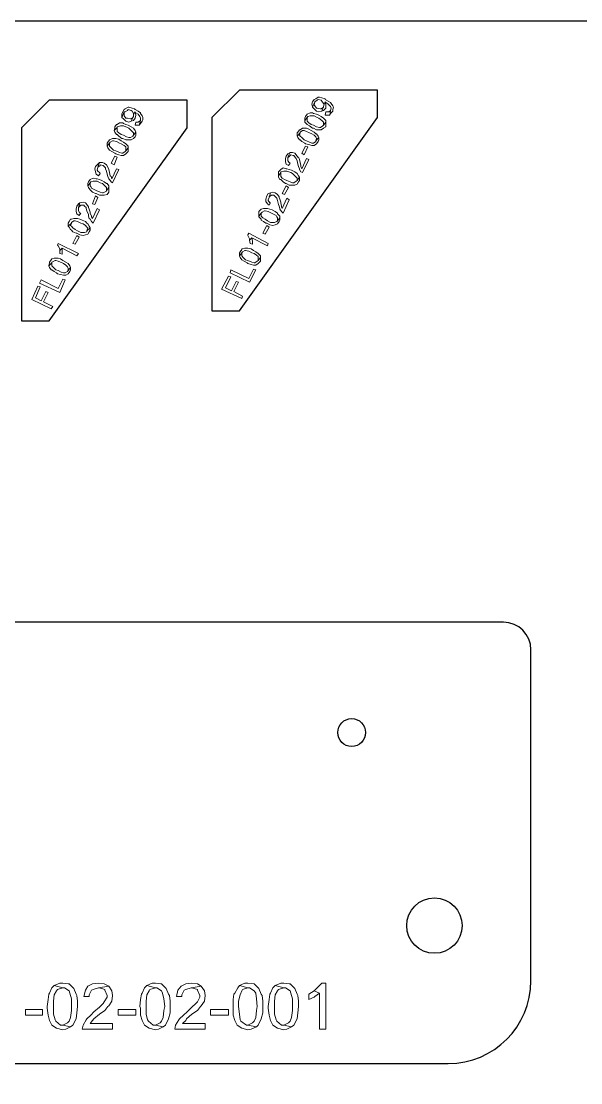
# Model space of a CAD drawing. Header units: millimetres. Extents: x 977 to 12288, y -94 to 5752.
# Drawn here: x 4061.1 to 4264, y 1474.1 to 1859 of the extents above; entities that cross this region are included whole.
import ezdxf

# ---------------------------------------------------------------- set-up
doc = ezdxf.new("R2010")
doc.units = ezdxf.units.MM

msp = doc.modelspace()

# ---------------------------------------------------------------- linework, layer by layer
at = {"color": 7, "linetype": 'Continuous', "lineweight": 25}
for p, q in [((4140.26064999, 1834.09231617), (4130.26064999, 1824.09231617)), ((4190.26064999, 1834.09231617), (4140.26064999, 1834.09231617)), ((4190.26064999, 1824.09231617), (4190.26064999, 1834.09231617)), ((4071.28079899, 1830.42524042), (4061.28079899, 1820.42524042)), ((4121.28079899, 1830.42524042), (4071.28079899, 1830.42524042)), ((4121.28079899, 1820.42524042), (4121.28079899, 1830.42524042)), ((4130.26064999, 1824.09231617), (4130.26064999, 1754.09231617)), ((4140.26064999, 1754.09231617), (4190.26064999, 1824.09231617)), ((4061.28079899, 1820.42524042), (4061.28079899, 1750.42524042)), ((4071.28079899, 1750.42524042), (4121.28079899, 1820.42524042)), ((4130.26064999, 1754.09231617), (4140.26064999, 1754.09231617)), ((4061.28079899, 1750.42524042), (4071.28079899, 1750.42524042)), ((4235.93056249, 1641.13241992), (3705.93056249, 1641.13241992)), ((4245.93056249, 1511.13241992), (4245.93056249, 1631.13241992)), ((3805.93056249, 1481.13241992), (4215.93056249, 1481.13241992))]:
    msp.add_line(p, q, dxfattribs=at)
msp.add_lwpolyline([(4483.71602095, 1859.03641665), (2673.53475737, 1859.03641665), (2673.53475737, 1206.52011083)])
at = {"color": 4, "lineweight": 0}
for points in [[(4166.75471672, 1829.81317324), (4166.47268034, 1828.96706409), (4166.75471672, 1828.12095493), (4166.75471672, 1827.83891855), (4167.60082587, 1829.81317324), (4167.60082587, 1829.81317324), (4168.44693503, 1830.37724601), (4168.72897141, 1830.65928239), (4169.85711695, 1830.37724601), (4170.13915333, 1830.09520962), (4170.7032261, 1829.24910047), (4170.98526248, 1828.96706409), (4171.26729887, 1829.81317324), (4171.54933525, 1829.53113685), (4171.54933525, 1829.53113685), (4172.39544441, 1828.96706409), (4173.24155356, 1828.12095493), (4173.52358994, 1827.55688217), (4173.24155356, 1826.71077301), (4172.95951717, 1825.01855471), (4173.24155356, 1825.58262748), (4174.08766271, 1826.42873663), (4174.08766271, 1826.9928094), (4174.36969909, 1827.83891855), (4174.08766271, 1828.40299132), (4173.52358994, 1829.24910047), (4173.24155356, 1829.53113685), (4172.39544441, 1830.09520962), (4171.26729887, 1830.65928239), (4171.26729887, 1830.94131877), (4170.13915333, 1831.22335516), (4169.29304418, 1831.50539154), (4168.72897141, 1831.50539154), (4167.88286226, 1830.94131877), (4167.31878949, 1830.65928239)], [(4166.75471672, 1827.83891855), (4167.31878949, 1827.27484578), (4168.16489864, 1826.42873663), (4169.0110078, 1826.14670024), (4170.13915333, 1826.42873663), (4170.7032261, 1828.12095493), (4170.7032261, 1827.83891855), (4169.85711695, 1827.27484578), (4169.57508056, 1827.27484578), (4168.44693503, 1827.55688217), (4168.16489864, 1827.55688217), (4167.60082587, 1828.40299132), (4167.31878949, 1828.6850277), (4167.60082587, 1829.81317324)], [(4170.98526248, 1828.96706409), (4170.7032261, 1828.12095493), (4170.13915333, 1826.42873663), (4170.7032261, 1826.71077301), (4171.54933525, 1827.55688217), (4171.54933525, 1827.55688217), (4171.54933525, 1828.6850277), (4171.54933525, 1828.6850277), (4171.26729887, 1829.81317324)], [(4097.93783899, 1826.14670024), (4097.65580261, 1825.30059109), (4097.65580261, 1824.45448194), (4097.65580261, 1824.17244556), (4098.50191176, 1826.14670024), (4098.78394814, 1826.14670024), (4099.6300573, 1826.71077301), (4099.91209368, 1826.9928094), (4101.04023922, 1826.71077301), (4101.3222756, 1826.42873663), (4101.88634837, 1825.58262748), (4101.88634837, 1825.30059109), (4102.45042114, 1826.14670024), (4102.45042114, 1825.86466386), (4102.73245752, 1825.86466386), (4103.57856667, 1825.30059109), (4104.14263944, 1824.45448194), (4104.42467583, 1823.89040917), (4104.42467583, 1823.04430002), (4103.86060306, 1821.35208171), (4104.42467583, 1821.91615448), (4104.9887486, 1822.76226363), (4105.27078498, 1823.3263364), (4105.27078498, 1824.17244556), (4104.9887486, 1824.73651832), (4104.42467583, 1825.58262748), (4104.42467583, 1825.86466386), (4103.57856667, 1826.42873663), (4102.45042114, 1826.9928094), (4102.16838475, 1827.27484578), (4101.3222756, 1827.55688217), (4100.19413007, 1827.83891855), (4099.91209368, 1827.83891855), (4098.78394814, 1827.27484578), (4098.50191176, 1826.9928094)], [(4097.65580261, 1824.17244556), (4098.21987538, 1823.60837279), (4099.06598453, 1822.76226363), (4100.19413007, 1822.48022725), (4101.04023922, 1822.76226363), (4101.88634837, 1824.45448194), (4101.60431199, 1824.17244556), (4101.04023922, 1823.60837279), (4100.75820283, 1823.60837279), (4099.6300573, 1823.89040917), (4099.06598453, 1823.89040917), (4098.50191176, 1824.73651832), (4098.50191176, 1825.01855471), (4098.50191176, 1826.14670024)], [(4101.88634837, 1825.30059109), (4101.88634837, 1824.45448194), (4101.04023922, 1822.76226363), (4101.88634837, 1823.04430002), (4102.45042114, 1823.89040917), (4102.45042114, 1823.89040917), (4102.73245752, 1825.01855471), (4102.73245752, 1825.01855471), (4102.45042114, 1826.14670024)], [(4164.21638927, 1824.45448194), (4163.93435288, 1823.89040917), (4163.93435288, 1823.04430002), (4164.78046203, 1824.17244556), (4165.06249842, 1824.45448194), (4165.90860757, 1824.73651832), (4166.19064395, 1824.73651832), (4167.31878949, 1824.73651832), (4168.44693503, 1824.17244556), (4169.0110078, 1823.89040917), (4170.13915333, 1823.04430002), (4170.7032261, 1822.48022725), (4170.7032261, 1822.19819087), (4170.7032261, 1821.35208171), (4171.54933525, 1822.48022725), (4171.54933525, 1823.04430002), (4170.7032261, 1823.89040917), (4170.7032261, 1823.89040917), (4169.85711695, 1824.45448194), (4169.0110078, 1825.01855471), (4168.16489864, 1825.30059109), (4167.03675311, 1825.58262748), (4166.75471672, 1825.86466386), (4165.90860757, 1825.86466386), (4165.90860757, 1825.86466386), (4164.78046203, 1825.30059109), (4164.78046203, 1825.30059109)], [(4171.54933525, 1826.14670024), (4171.26729887, 1825.01855471), (4171.83137164, 1825.01855471), (4172.95951717, 1825.01855471), (4173.24155356, 1826.71077301), (4172.67748079, 1826.14670024), (4172.67748079, 1826.14670024)], [(4095.11747515, 1820.78800895), (4095.11747515, 1820.22393618), (4094.83543877, 1819.37782702), (4095.9635843, 1820.50597256), (4095.9635843, 1820.78800895), (4097.09172984, 1821.07004533), (4097.37376622, 1821.07004533), (4098.21987538, 1821.07004533), (4099.6300573, 1820.50597256), (4100.19413007, 1820.22393618), (4101.04023922, 1819.37782702), (4101.60431199, 1818.81375426), (4101.88634837, 1818.53171787), (4101.88634837, 1817.68560872), (4102.73245752, 1818.81375426), (4102.45042114, 1819.37782702), (4101.88634837, 1820.22393618), (4101.88634837, 1820.22393618), (4101.04023922, 1820.78800895), (4099.91209368, 1821.35208171), (4099.06598453, 1821.6341181), (4098.21987538, 1821.91615448), (4097.93783899, 1822.19819087), (4096.80969346, 1822.19819087), (4096.80969346, 1822.19819087), (4095.9635843, 1821.6341181), (4095.68154792, 1821.6341181)], [(4102.73245752, 1822.48022725), (4102.45042114, 1821.35208171), (4103.01449391, 1821.35208171), (4103.86060306, 1821.35208171), (4104.42467583, 1823.04430002), (4103.57856667, 1822.48022725), (4103.57856667, 1822.48022725)], [(4163.93435288, 1823.04430002), (4163.93435288, 1822.48022725), (4164.78046203, 1821.6341181), (4164.78046203, 1821.6341181), (4165.62657119, 1821.07004533), (4166.75471672, 1820.22393618), (4167.03675311, 1820.22393618), (4168.16489864, 1819.65986341), (4169.0110078, 1819.65986341), (4169.85711695, 1819.65986341), (4170.7032261, 1820.22393618), (4171.54933525, 1820.78800895), (4171.54933525, 1821.35208171), (4171.54933525, 1822.48022725), (4170.7032261, 1821.35208171), (4170.42118972, 1821.07004533), (4169.57508056, 1820.50597256), (4169.29304418, 1820.50597256), (4168.16489864, 1820.78800895), (4167.03675311, 1821.35208171), (4166.19064395, 1821.6341181), (4165.3445348, 1822.19819087), (4164.78046203, 1822.76226363), (4164.78046203, 1823.04430002), (4164.78046203, 1824.17244556)], [(4094.83543877, 1819.37782702), (4095.11747515, 1818.81375426), (4095.68154792, 1817.9676451), (4095.9635843, 1817.9676451), (4096.52765707, 1817.40357234), (4097.65580261, 1816.55746318), (4097.93783899, 1816.55746318), (4099.06598453, 1815.99339042), (4100.19413007, 1815.99339042), (4101.04023922, 1815.99339042), (4101.88634837, 1816.55746318), (4102.45042114, 1817.12153595), (4102.73245752, 1817.68560872), (4102.73245752, 1818.81375426), (4101.88634837, 1817.68560872), (4101.60431199, 1817.40357234), (4100.75820283, 1816.83949957), (4100.19413007, 1816.83949957), (4099.34802091, 1817.12153595), (4098.21987538, 1817.68560872), (4097.37376622, 1817.9676451), (4096.52765707, 1818.53171787), (4095.9635843, 1819.09579064), (4095.9635843, 1819.37782702), (4095.9635843, 1820.50597256)], [(4161.39602542, 1818.81375426), (4161.11398904, 1818.53171787), (4161.11398904, 1817.40357234), (4162.24213458, 1818.53171787), (4162.24213458, 1818.81375426), (4163.08824373, 1819.37782702), (4163.6523165, 1819.37782702), (4164.49842565, 1819.09579064), (4165.62657119, 1818.53171787), (4166.47268034, 1818.24968149), (4167.31878949, 1817.68560872), (4167.88286226, 1817.12153595), (4168.16489864, 1816.55746318), (4167.88286226, 1815.71135403), (4169.0110078, 1816.83949957), (4168.72897141, 1817.40357234), (4168.16489864, 1818.24968149), (4167.88286226, 1818.24968149), (4167.31878949, 1818.81375426), (4166.19064395, 1819.37782702), (4165.3445348, 1819.94189979), (4164.49842565, 1820.22393618), (4164.21638927, 1820.22393618), (4163.08824373, 1820.22393618), (4163.08824373, 1820.22393618), (4162.24213458, 1819.65986341), (4161.96009819, 1819.65986341)], [(4161.11398904, 1817.40357234), (4161.39602542, 1816.83949957), (4161.96009819, 1815.99339042), (4162.24213458, 1815.99339042), (4162.80620734, 1815.42931765), (4163.93435288, 1814.86524488), (4164.21638927, 1814.58320849), (4165.3445348, 1814.30117211), (4166.47268034, 1814.01913573), (4167.31878949, 1814.01913573), (4168.16489864, 1814.58320849), (4168.72897141, 1815.42931765), (4169.0110078, 1815.99339042), (4169.0110078, 1816.83949957), (4167.88286226, 1815.71135403), (4167.88286226, 1815.42931765), (4167.03675311, 1814.86524488), (4166.47268034, 1814.86524488), (4165.62657119, 1815.14728126), (4164.49842565, 1815.71135403), (4163.6523165, 1815.99339042), (4162.80620734, 1816.83949957), (4162.24213458, 1817.40357234), (4161.96009819, 1817.68560872), (4162.24213458, 1818.53171787)], [(4092.57914769, 1815.14728126), (4092.29711131, 1814.86524488), (4092.29711131, 1813.73709934), (4093.14322046, 1814.86524488), (4093.42525685, 1815.14728126), (4094.271366, 1815.71135403), (4094.55340238, 1815.71135403), (4095.68154792, 1815.42931765), (4096.80969346, 1814.86524488), (4097.37376622, 1814.58320849), (4098.50191176, 1814.01913573), (4099.06598453, 1813.45506296), (4099.06598453, 1812.89099019), (4099.06598453, 1812.04488104), (4099.91209368, 1813.17302657), (4099.91209368, 1813.73709934), (4099.06598453, 1814.58320849), (4099.06598453, 1814.58320849), (4098.21987538, 1815.14728126), (4097.37376622, 1815.71135403), (4096.52765707, 1816.2754268), (4095.39951153, 1816.55746318), (4095.11747515, 1816.55746318), (4094.271366, 1816.55746318), (4094.271366, 1816.55746318), (4093.14322046, 1815.99339042), (4093.14322046, 1815.99339042)], [(4092.29711131, 1813.73709934), (4092.57914769, 1813.17302657), (4093.14322046, 1812.32691742), (4093.14322046, 1812.32691742), (4093.98932961, 1811.76284465), (4095.11747515, 1811.19877188), (4095.39951153, 1810.9167355), (4096.52765707, 1810.63469912), (4097.37376622, 1810.35266273), (4098.21987538, 1810.35266273), (4099.06598453, 1810.9167355), (4099.91209368, 1811.76284465), (4099.91209368, 1812.32691742), (4099.91209368, 1813.17302657), (4099.06598453, 1812.04488104), (4098.78394814, 1811.76284465), (4097.93783899, 1811.19877188), (4097.65580261, 1811.19877188), (4096.80969346, 1811.48080827), (4095.39951153, 1812.04488104), (4094.55340238, 1812.32691742), (4093.70729323, 1813.17302657), (4093.14322046, 1813.73709934), (4093.14322046, 1814.01913573), (4093.14322046, 1814.86524488)], [(4163.6523165, 1810.63469912), (4162.80620734, 1811.19877188), (4164.21638927, 1813.73709934), (4165.06249842, 1813.45506296), (4163.6523165, 1810.63469912)], [(4094.83543877, 1806.96822612), (4093.70729323, 1807.53229889), (4095.11747515, 1810.07062635), (4095.9635843, 1809.78858996), (4094.83543877, 1806.96822612)], [(4157.16547966, 1810.07062635), (4156.88344328, 1809.2245172), (4156.88344328, 1808.09637166), (4157.16547966, 1807.25026251), (4158.01158881, 1806.68618974), (4158.57566158, 1807.53229889), (4158.2936252, 1807.81433528), (4157.72955243, 1808.37840804), (4157.72955243, 1808.66044443), (4157.72955243, 1809.78858996), (4158.57566158, 1811.48080827), (4157.72955243, 1810.9167355)], [(4158.57566158, 1811.48080827), (4157.72955243, 1809.78858996), (4158.01158881, 1809.78858996), (4158.57566158, 1810.35266273), (4158.85769797, 1810.63469912), (4159.70380712, 1810.35266273), (4159.9858435, 1810.35266273), (4160.54991627, 1809.50655358), (4160.83195266, 1809.2245172), (4161.11398904, 1808.37840804), (4161.39602542, 1807.25026251), (4161.67806181, 1806.40415335), (4161.96009819, 1805.5580442), (4161.96009819, 1805.27600782), (4162.52417096, 1804.42989867), (4163.08824373, 1804.14786228), (4165.3445348, 1808.94248081), (4164.49842565, 1809.2245172), (4162.80620734, 1805.5580442), (4162.52417096, 1806.40415335), (4162.52417096, 1806.68618974), (4162.24213458, 1807.81433528), (4162.24213458, 1807.81433528), (4161.96009819, 1808.94248081), (4161.67806181, 1809.78858996), (4161.39602542, 1809.78858996), (4160.83195266, 1810.63469912), (4160.26787989, 1811.19877188), (4159.42177073, 1811.48080827)], [(4088.06656555, 1806.40415335), (4087.78452916, 1805.5580442), (4088.06656555, 1804.42989867), (4088.34860193, 1803.58378951), (4089.19471108, 1803.01971674), (4089.75878385, 1803.8658259), (4089.47674747, 1804.14786228), (4088.9126747, 1804.71193505), (4088.63063832, 1804.99397143), (4088.9126747, 1806.12211697), (4089.47674747, 1807.81433528), (4088.9126747, 1807.25026251)], [(4089.47674747, 1807.81433528), (4088.9126747, 1806.12211697), (4088.9126747, 1806.12211697), (4089.75878385, 1806.68618974), (4089.75878385, 1806.96822612), (4090.88692939, 1806.68618974), (4090.88692939, 1806.68618974), (4091.73303854, 1805.84008059), (4091.73303854, 1805.5580442), (4092.01507493, 1804.71193505), (4092.29711131, 1803.58378951), (4092.57914769, 1802.73768036), (4092.86118408, 1801.89157121), (4093.14322046, 1801.60953482), (4093.70729323, 1800.76342567), (4094.271366, 1800.48138929), (4096.52765707, 1805.27600782), (4095.68154792, 1805.5580442), (4093.98932961, 1801.89157121), (4093.70729323, 1802.73768036), (4093.42525685, 1803.01971674), (4093.14322046, 1804.14786228), (4093.14322046, 1804.14786228), (4092.86118408, 1805.27600782), (4092.57914769, 1806.12211697), (4092.57914769, 1806.12211697), (4092.01507493, 1806.96822612), (4091.16896577, 1807.53229889), (4090.604893, 1807.81433528)], [(4154.34511582, 1804.42989867), (4154.34511582, 1803.8658259), (4154.34511582, 1803.01971674), (4155.19122497, 1804.14786228), (4155.19122497, 1804.42989867), (4156.31937051, 1804.71193505), (4156.60140689, 1804.71193505), (4157.44751605, 1804.71193505), (4158.85769797, 1804.14786228), (4159.42177073, 1803.8658259), (4160.26787989, 1803.01971674), (4160.83195266, 1802.45564398), (4161.11398904, 1802.17360759), (4161.11398904, 1801.32749844), (4161.96009819, 1802.45564398), (4161.67806181, 1803.01971674), (4161.11398904, 1803.8658259), (4161.11398904, 1803.8658259), (4160.26787989, 1804.42989867), (4159.13973435, 1804.99397143), (4158.2936252, 1805.27600782), (4157.44751605, 1805.5580442), (4157.16547966, 1805.5580442), (4156.03733413, 1805.84008059), (4156.03733413, 1805.84008059), (4155.19122497, 1805.27600782), (4155.19122497, 1805.27600782)], [(4085.52823809, 1800.76342567), (4085.24620171, 1800.1993529), (4085.24620171, 1799.35324375), (4086.09231086, 1800.48138929), (4086.37434724, 1800.76342567), (4087.22045639, 1801.04546206), (4087.78452916, 1801.04546206), (4088.63063832, 1801.04546206), (4089.75878385, 1800.48138929), (4090.604893, 1800.1993529), (4091.45100216, 1799.35324375), (4092.01507493, 1798.78917098), (4092.01507493, 1798.5071346), (4092.01507493, 1797.66102545), (4092.86118408, 1798.78917098), (4092.86118408, 1799.35324375), (4092.29711131, 1800.1993529), (4092.01507493, 1800.1993529), (4091.16896577, 1800.76342567), (4090.32285662, 1801.32749844), (4089.47674747, 1801.60953482), (4088.63063832, 1801.89157121), (4088.34860193, 1801.89157121), (4087.22045639, 1802.17360759), (4087.22045639, 1802.17360759), (4086.09231086, 1801.60953482), (4086.09231086, 1801.60953482)], [(4154.34511582, 1803.01971674), (4154.34511582, 1802.45564398), (4154.90918859, 1801.60953482), (4155.19122497, 1801.60953482), (4156.03733413, 1800.76342567), (4156.88344328, 1800.1993529), (4157.16547966, 1800.1993529), (4158.2936252, 1799.63528014), (4159.42177073, 1799.63528014), (4160.26787989, 1799.63528014), (4161.11398904, 1799.91731652), (4161.67806181, 1800.76342567), (4161.96009819, 1801.32749844), (4161.96009819, 1802.45564398), (4161.11398904, 1801.32749844), (4160.83195266, 1801.04546206), (4159.9858435, 1800.48138929), (4159.42177073, 1800.48138929), (4158.57566158, 1800.76342567), (4157.44751605, 1801.32749844), (4156.60140689, 1801.60953482), (4155.75529774, 1802.17360759), (4155.19122497, 1802.73768036), (4155.19122497, 1803.01971674), (4155.19122497, 1804.14786228)], [(4085.24620171, 1799.35324375), (4085.52823809, 1798.78917098), (4086.09231086, 1797.94306183), (4086.09231086, 1797.94306183), (4086.93842001, 1797.09695268), (4088.06656555, 1796.53287991), (4088.34860193, 1796.53287991), (4089.47674747, 1795.96880714), (4090.32285662, 1795.96880714), (4091.16896577, 1795.96880714), (4092.29711131, 1796.25084353), (4092.86118408, 1797.09695268), (4092.86118408, 1797.66102545), (4092.86118408, 1798.78917098), (4092.01507493, 1797.66102545), (4092.01507493, 1797.37898906), (4090.88692939, 1796.81491629), (4090.604893, 1796.81491629), (4089.75878385, 1797.09695268), (4088.34860193, 1797.66102545), (4087.78452916, 1797.94306183), (4086.65638363, 1798.5071346), (4086.37434724, 1799.07120737), (4086.09231086, 1799.35324375), (4086.09231086, 1800.48138929)], [(4156.60140689, 1796.25084353), (4155.75529774, 1796.53287991), (4157.16547966, 1799.35324375), (4158.01158881, 1798.78917098), (4156.60140689, 1796.25084353)], [(4087.78452916, 1792.58437053), (4086.93842001, 1792.86640692), (4088.06656555, 1795.68677076), (4088.9126747, 1795.12269799), (4087.78452916, 1792.58437053)], [(4150.11457006, 1795.68677076), (4149.83253367, 1794.55862522), (4149.83253367, 1793.71251607), (4150.39660644, 1792.86640692), (4150.96067921, 1792.30233415), (4151.52475198, 1793.1484433), (4151.24271559, 1793.1484433), (4150.67864283, 1793.99455245), (4150.67864283, 1794.27658884), (4150.96067921, 1795.12269799), (4151.52475198, 1796.81491629), (4150.67864283, 1796.53287991)], [(4151.52475198, 1796.81491629), (4150.96067921, 1795.12269799), (4150.96067921, 1795.40473437), (4151.80678836, 1795.96880714), (4151.80678836, 1795.96880714), (4152.65289752, 1795.96880714), (4152.9349339, 1795.68677076), (4153.49900667, 1795.12269799), (4153.78104305, 1794.8406616), (4154.06307944, 1793.99455245), (4154.34511582, 1792.58437053), (4154.6271522, 1792.02029776), (4154.90918859, 1791.17418861), (4154.90918859, 1790.89215223), (4155.47326136, 1790.04604307), (4156.03733413, 1789.48197031), (4158.2936252, 1794.27658884), (4157.44751605, 1794.8406616), (4155.75529774, 1791.17418861), (4155.47326136, 1791.73826138), (4155.47326136, 1792.02029776), (4155.19122497, 1793.1484433), (4155.19122497, 1793.43047968), (4154.90918859, 1794.55862522), (4154.6271522, 1795.12269799), (4154.6271522, 1795.40473437), (4154.06307944, 1796.25084353), (4153.21697028, 1796.81491629), (4152.37086113, 1797.09695268)], [(4081.29769233, 1792.02029776), (4081.01565594, 1790.89215223), (4081.01565594, 1790.04604307), (4081.29769233, 1789.19993392), (4082.14380148, 1788.63586115), (4082.70787425, 1789.48197031), (4082.42583786, 1789.48197031), (4081.8617651, 1790.32807946), (4081.8617651, 1790.61011584), (4081.8617651, 1791.456225), (4082.42583786, 1793.1484433), (4081.8617651, 1792.86640692)], [(4082.42583786, 1793.1484433), (4081.8617651, 1791.456225), (4082.14380148, 1791.73826138), (4082.70787425, 1792.30233415), (4082.70787425, 1792.30233415), (4083.83601979, 1792.30233415), (4084.11805617, 1792.02029776), (4084.68212894, 1791.456225), (4084.68212894, 1791.17418861), (4084.96416532, 1790.32807946), (4085.52823809, 1788.91789754), (4085.52823809, 1788.35382477), (4085.81027447, 1787.50771562), (4086.09231086, 1787.22567923), (4086.65638363, 1786.37957008), (4087.22045639, 1785.81549731), (4089.47674747, 1790.61011584), (4088.63063832, 1791.17418861), (4086.93842001, 1787.50771562), (4086.65638363, 1788.07178839), (4086.65638363, 1788.35382477), (4086.09231086, 1789.48197031), (4086.09231086, 1789.76400669), (4085.81027447, 1790.89215223), (4085.52823809, 1791.456225), (4085.52823809, 1791.73826138), (4084.96416532, 1792.58437053), (4084.40009255, 1793.1484433), (4083.5539834, 1793.43047968)], [(4147.29420622, 1790.04604307), (4147.29420622, 1789.48197031), (4147.29420622, 1788.35382477), (4148.14031537, 1789.48197031), (4148.42235175, 1789.76400669), (4149.26846091, 1790.32807946), (4149.55049729, 1790.32807946), (4150.67864283, 1790.04604307), (4151.80678836, 1789.48197031), (4152.37086113, 1789.19993392), (4153.49900667, 1788.63586115), (4153.78104305, 1788.07178839), (4154.06307944, 1787.789752), (4154.06307944, 1786.66160646), (4154.90918859, 1787.789752), (4154.90918859, 1788.35382477), (4154.06307944, 1789.19993392), (4154.06307944, 1789.48197031), (4153.21697028, 1790.04604307), (4152.08882475, 1790.61011584), (4151.24271559, 1790.89215223), (4150.39660644, 1791.17418861), (4150.11457006, 1791.17418861), (4149.26846091, 1791.17418861), (4148.98642452, 1791.17418861), (4148.14031537, 1790.89215223), (4148.14031537, 1790.89215223)], [(4078.47732849, 1786.37957008), (4078.1952921, 1785.81549731), (4078.1952921, 1784.68735178), (4079.32343764, 1785.81549731), (4079.32343764, 1786.0975337), (4080.16954679, 1786.66160646), (4080.73361956, 1786.66160646), (4081.57972871, 1786.37957008), (4082.70787425, 1785.81549731), (4083.5539834, 1785.53346093), (4084.40009255, 1784.96938816), (4084.96416532, 1784.40531539), (4085.24620171, 1784.12327901), (4084.96416532, 1782.99513347), (4086.09231086, 1784.12327901), (4085.81027447, 1784.68735178), (4085.24620171, 1785.53346093), (4084.96416532, 1785.81549731), (4084.40009255, 1786.37957008), (4083.27194702, 1786.94364285), (4082.42583786, 1787.22567923), (4081.57972871, 1787.50771562), (4081.29769233, 1787.50771562), (4080.16954679, 1787.50771562), (4080.16954679, 1787.50771562), (4079.32343764, 1787.22567923), (4079.04140125, 1787.22567923)], [(4147.29420622, 1788.35382477), (4147.29420622, 1788.07178839), (4148.14031537, 1787.22567923), (4148.14031537, 1786.94364285), (4148.98642452, 1786.37957008), (4149.83253367, 1785.81549731), (4150.11457006, 1785.81549731), (4151.24271559, 1785.25142454), (4152.37086113, 1784.96938816), (4153.21697028, 1785.25142454), (4154.06307944, 1785.53346093), (4154.6271522, 1786.37957008), (4154.90918859, 1786.94364285), (4154.90918859, 1787.789752), (4154.06307944, 1786.66160646), (4153.78104305, 1786.37957008), (4152.9349339, 1786.0975337), (4152.65289752, 1786.0975337), (4151.52475198, 1786.0975337), (4150.39660644, 1786.66160646), (4149.55049729, 1787.22567923), (4148.70438814, 1787.789752), (4148.14031537, 1788.35382477), (4148.14031537, 1788.63586115), (4148.14031537, 1789.48197031)], [(4078.1952921, 1784.68735178), (4078.47732849, 1784.40531539), (4079.04140125, 1783.55920624), (4079.32343764, 1783.27716985), (4079.88751041, 1782.71309709), (4081.01565594, 1782.14902432), (4081.29769233, 1782.14902432), (4082.42583786, 1781.58495155), (4083.5539834, 1781.30291517), (4084.40009255, 1781.58495155), (4085.24620171, 1781.86698793), (4085.81027447, 1782.71309709), (4086.09231086, 1783.27716985), (4086.09231086, 1784.12327901), (4084.96416532, 1782.99513347), (4084.96416532, 1782.71309709), (4084.11805617, 1782.4310607), (4083.5539834, 1782.4310607), (4082.70787425, 1782.4310607), (4081.57972871, 1782.99513347), (4080.73361956, 1783.55920624), (4079.88751041, 1784.12327901), (4079.32343764, 1784.68735178), (4079.04140125, 1784.96938816), (4079.32343764, 1785.81549731)], [(4143.62773322, 1782.14902432), (4143.34569684, 1781.58495155), (4143.34569684, 1781.30291517), (4143.90976961, 1780.17476963), (4143.90976961, 1779.61069686), (4144.75587876, 1780.45680601), (4150.39660644, 1777.63644217), (4150.67864283, 1778.48255132)], [(4149.55049729, 1781.86698793), (4148.70438814, 1782.14902432), (4150.11457006, 1784.96938816), (4150.96067921, 1784.40531539), (4149.55049729, 1781.86698793)], [(4074.52881911, 1778.48255132), (4074.24678272, 1777.91847856), (4074.52881911, 1777.63644217), (4075.09289188, 1776.50829664), (4075.09289188, 1775.94422387), (4075.93900103, 1776.79033302), (4081.29769233, 1773.96996918), (4081.8617651, 1774.81607833)], [(4080.73361956, 1778.20051494), (4079.88751041, 1778.48255132), (4081.29769233, 1781.30291517), (4082.14380148, 1780.7388424), (4080.73361956, 1778.20051494)], [(4143.90976961, 1779.61069686), (4144.19180599, 1778.48255132), (4145.03791514, 1778.20051494), (4145.03791514, 1778.20051494), (4145.03791514, 1779.32866048), (4145.03791514, 1779.32866048), (4144.75587876, 1780.45680601)], [(4075.09289188, 1775.94422387), (4075.09289188, 1774.81607833), (4075.93900103, 1774.53404195), (4075.93900103, 1774.53404195), (4075.93900103, 1775.66218748), (4075.93900103, 1775.66218748), (4075.93900103, 1776.79033302)], [(4140.525333, 1775.3801511), (4140.24329661, 1775.09811471), (4140.24329661, 1773.96996918), (4141.08940577, 1775.09811471), (4141.37144215, 1775.3801511), (4142.2175513, 1775.94422387), (4142.49958769, 1775.94422387), (4143.62773322, 1775.66218748), (4144.75587876, 1775.09811471), (4145.60198791, 1774.81607833), (4146.44809706, 1774.25200556), (4147.01216983, 1773.68793279), (4147.01216983, 1773.40589641), (4147.01216983, 1772.27775087), (4147.85827899, 1773.40589641), (4147.85827899, 1773.96996918), (4147.01216983, 1774.81607833), (4147.01216983, 1774.81607833), (4146.16606068, 1775.3801511), (4145.31995153, 1775.94422387), (4144.47384238, 1776.50829664), (4143.34569684, 1776.79033302), (4143.06366045, 1776.79033302), (4142.2175513, 1776.79033302), (4142.2175513, 1776.79033302), (4141.08940577, 1776.50829664), (4141.08940577, 1776.22626025)], [(4140.24329661, 1773.96996918), (4140.525333, 1773.40589641), (4141.08940577, 1772.55978726), (4141.08940577, 1772.55978726), (4141.93551492, 1771.99571449), (4143.06366045, 1771.43164172), (4143.34569684, 1771.14960534), (4144.47384238, 1770.86756895), (4145.31995153, 1770.58553257), (4146.16606068, 1770.58553257), (4147.01216983, 1771.14960534), (4147.85827899, 1771.99571449), (4147.85827899, 1772.55978726), (4147.85827899, 1773.40589641), (4147.01216983, 1772.27775087), (4146.73013345, 1771.99571449), (4145.8840243, 1771.43164172), (4145.60198791, 1771.43164172), (4144.75587876, 1771.71367811), (4143.34569684, 1772.27775087), (4142.49958769, 1772.55978726), (4141.65347853, 1773.40589641), (4141.08940577, 1773.96996918), (4141.08940577, 1774.25200556), (4141.08940577, 1775.09811471)], [(4071.42641888, 1771.71367811), (4071.42641888, 1771.43164172), (4071.1443825, 1770.30349618), (4072.27252804, 1771.43164172), (4072.27252804, 1771.71367811), (4073.40067357, 1772.27775087), (4073.68270996, 1772.27775087), (4074.52881911, 1771.99571449), (4075.93900103, 1771.43164172), (4076.5030738, 1771.14960534), (4077.34918295, 1770.58553257), (4077.91325572, 1770.0214598), (4078.1952921, 1769.45738703), (4078.1952921, 1768.61127788), (4079.04140125, 1769.73942342), (4078.75936487, 1770.30349618), (4078.1952921, 1771.14960534), (4078.1952921, 1771.14960534), (4077.34918295, 1771.71367811), (4076.22103741, 1772.27775087), (4075.37492826, 1772.84182364), (4074.52881911, 1773.12386003), (4074.24678272, 1773.12386003), (4073.11863719, 1773.12386003), (4073.11863719, 1773.12386003), (4072.27252804, 1772.84182364), (4071.99049165, 1772.55978726)], [(4071.1443825, 1770.30349618), (4071.42641888, 1769.73942342), (4071.99049165, 1768.89331426), (4072.27252804, 1768.89331426), (4073.11863719, 1768.3292415), (4073.96474634, 1767.76516873), (4074.24678272, 1767.48313234), (4075.37492826, 1767.20109596), (4076.5030738, 1766.91905957), (4077.34918295, 1766.91905957), (4078.1952921, 1767.48313234), (4078.75936487, 1768.3292415), (4079.04140125, 1768.89331426), (4079.04140125, 1769.73942342), (4078.1952921, 1768.61127788), (4077.91325572, 1768.3292415), (4077.06714657, 1767.76516873), (4076.5030738, 1767.76516873), (4075.65696465, 1768.04720511), (4074.52881911, 1768.61127788), (4073.68270996, 1768.89331426), (4072.8366008, 1769.73942342), (4072.27252804, 1770.30349618), (4072.27252804, 1770.58553257), (4072.27252804, 1771.43164172)], [(4137.14089639, 1768.89331426), (4136.85886, 1767.76516873), (4143.90976961, 1764.38073212), (4146.16606068, 1768.89331426), (4145.31995153, 1769.17535065), (4143.62773322, 1765.79091404)], [(4067.19587312, 1762.9705502), (4064.93958205, 1758.17593167), (4071.99049165, 1754.79149506), (4072.55456442, 1755.63760421), (4069.17012781, 1757.32982251), (4070.86234611, 1760.71425912), (4070.01623696, 1760.99629551), (4068.32401866, 1757.6118589), (4066.34976397, 1758.74000443), (4068.04198227, 1762.68851381)], [(4068.32401866, 1765.22684127), (4067.75994589, 1764.09869573), (4075.09289188, 1760.71425912), (4077.06714657, 1765.22684127), (4076.22103741, 1765.50887765), (4074.52881911, 1762.12444104)], [(4136.29478724, 1766.63702319), (4133.75645978, 1761.84240466), (4141.08940577, 1758.45796805), (4141.37144215, 1759.3040772), (4138.26904192, 1760.99629551), (4139.96126023, 1764.38073212), (4139.11515108, 1764.6627685), (4137.42293277, 1761.27833189), (4135.1666417, 1762.40647743), (4137.14089639, 1766.35498681)], [(4073.11863719, 1509.41984085), (4072.27252804, 1508.5737317), (4071.42641888, 1506.59947701), (4071.1443825, 1506.31744063), (4070.86234611, 1504.34318594), (4070.58030973, 1501.80485848), (4070.58030973, 1501.24078571), (4070.86234611, 1498.70245826), (4071.42641888, 1496.72820357), (4072.27252804, 1495.03598526), (4073.96474634, 1493.90783973), (4076.22103741, 1493.34376696), (4077.34918295, 1493.62580334), (4079.04140125, 1494.4719125), (4076.22103741, 1495.03598526), (4075.37492826, 1495.03598526), (4073.68270996, 1496.44616718), (4073.40067357, 1497.01023995), (4072.8366008, 1498.98449464), (4072.8366008, 1501.80485848), (4072.8366008, 1503.77911317), (4073.11863719, 1506.03540424), (4073.96474634, 1507.44558617), (4074.24678272, 1508.00965893), (4076.22103741, 1508.5737317)], [(4076.22103741, 1510.26595001), (4075.09289188, 1510.26595001), (4073.11863719, 1509.41984085), (4076.22103741, 1508.5737317), (4076.78511018, 1508.5737317), (4078.47732849, 1507.44558617), (4078.75936487, 1506.59947701), (4079.32343764, 1504.62522232), (4079.32343764, 1501.80485848), (4079.32343764, 1500.39467656), (4079.04140125, 1497.8563491), (4078.47732849, 1496.44616718), (4077.91325572, 1495.88209442), (4076.22103741, 1495.03598526), (4079.04140125, 1494.4719125), (4079.88751041, 1495.03598526), (4081.01565594, 1497.29227634), (4081.01565594, 1497.29227634), (4081.29769233, 1499.54856741), (4081.57972871, 1501.80485848), (4081.57972871, 1503.77911317), (4081.29769233, 1505.75336786), (4081.01565594, 1506.31744063), (4080.16954679, 1508.29169532), (4080.16954679, 1508.29169532), (4078.47732849, 1509.98391362), (4078.1952921, 1509.98391362)], [(4092.86118408, 1509.13780447), (4089.19471108, 1508.5737317), (4089.47674747, 1508.5737317), (4091.45100216, 1508.00965893), (4091.45100216, 1507.72762255), (4092.29711131, 1505.75336786), (4092.29711131, 1505.18929509), (4091.16896577, 1503.49707679), (4090.88692939, 1502.93300402), (4089.47674747, 1501.5228221), (4087.50249278, 1499.83060379), (4086.37434724, 1498.70245826), (4084.96416532, 1497.29227634), (4084.68212894, 1497.01023995), (4083.5539834, 1495.03598526), (4083.27194702, 1493.62580334), (4094.271366, 1493.62580334), (4094.271366, 1495.60005803), (4086.09231086, 1495.60005803), (4086.93842001, 1496.72820357), (4087.50249278, 1497.29227634), (4089.47674747, 1498.98449464), (4089.47674747, 1498.98449464), (4091.45100216, 1500.39467656), (4092.57914769, 1501.80485848), (4092.86118408, 1502.08689487), (4093.98932961, 1503.77911317), (4094.271366, 1505.75336786), (4093.98932961, 1507.44558617)], [(4089.19471108, 1510.26595001), (4086.93842001, 1509.98391362), (4085.24620171, 1509.13780447), (4084.40009255, 1507.72762255), (4083.83601979, 1505.47133148), (4085.81027447, 1505.47133148), (4085.81027447, 1506.03540424), (4086.65638363, 1507.72762255), (4087.22045639, 1508.00965893), (4089.19471108, 1508.5737317), (4092.86118408, 1509.13780447), (4091.16896577, 1509.98391362)], [(4106.6809669, 1509.41984085), (4105.83485775, 1508.5737317), (4104.9887486, 1506.59947701), (4104.70671221, 1506.31744063), (4104.42467583, 1504.34318594), (4104.14263944, 1501.80485848), (4104.42467583, 1501.24078571), (4104.42467583, 1498.70245826), (4104.9887486, 1496.72820357), (4105.83485775, 1495.03598526), (4107.52707605, 1493.90783973), (4109.78336713, 1493.34376696), (4110.91151266, 1493.62580334), (4112.60373097, 1494.4719125), (4109.78336713, 1495.03598526), (4108.93725797, 1495.03598526), (4107.24503967, 1496.44616718), (4106.96300328, 1497.01023995), (4106.39893052, 1498.98449464), (4106.39893052, 1501.80485848), (4106.39893052, 1503.77911317), (4106.6809669, 1506.03540424), (4107.52707605, 1507.44558617), (4107.80911244, 1508.00965893), (4109.78336713, 1508.5737317)], [(4109.78336713, 1510.26595001), (4108.65522159, 1510.26595001), (4106.6809669, 1509.41984085), (4109.78336713, 1508.5737317), (4110.34743989, 1508.5737317), (4112.0396582, 1507.44558617), (4112.32169458, 1506.59947701), (4112.88576735, 1504.62522232), (4113.16780374, 1501.80485848), (4112.88576735, 1500.39467656), (4112.60373097, 1497.8563491), (4112.0396582, 1496.44616718), (4111.47558543, 1495.88209442), (4109.78336713, 1495.03598526), (4112.60373097, 1494.4719125), (4113.44984012, 1495.03598526), (4114.57798566, 1497.29227634), (4114.57798566, 1497.29227634), (4115.14205842, 1499.54856741), (4115.14205842, 1501.80485848), (4115.14205842, 1503.77911317), (4114.86002204, 1505.75336786), (4114.57798566, 1506.31744063), (4113.7318765, 1508.29169532), (4113.7318765, 1508.29169532), (4112.0396582, 1509.98391362), (4111.75762182, 1509.98391362)], [(4126.42351379, 1509.13780447), (4122.7570408, 1508.5737317), (4123.03907718, 1508.5737317), (4125.01333187, 1508.00965893), (4125.01333187, 1507.72762255), (4125.85944102, 1505.75336786), (4125.85944102, 1505.18929509), (4125.01333187, 1503.49707679), (4124.4492591, 1502.93300402), (4123.03907718, 1501.5228221), (4121.34685888, 1499.83060379), (4119.93667696, 1498.70245826), (4118.52649503, 1497.29227634), (4118.24445865, 1497.01023995), (4117.11631311, 1495.03598526), (4116.83427673, 1493.62580334), (4127.83369571, 1493.62580334), (4127.83369571, 1495.60005803), (4119.65464057, 1495.60005803), (4120.78278611, 1496.72820357), (4121.06482249, 1497.29227634), (4123.03907718, 1498.98449464), (4123.03907718, 1498.98449464), (4125.01333187, 1500.39467656), (4126.14147741, 1501.80485848), (4126.42351379, 1502.08689487), (4127.55165933, 1503.77911317), (4127.83369571, 1505.75336786), (4127.55165933, 1507.44558617)], [(4122.7570408, 1510.26595001), (4120.78278611, 1509.98391362), (4119.0905678, 1509.13780447), (4117.96242227, 1507.72762255), (4117.3983495, 1505.47133148), (4119.37260419, 1505.47133148), (4119.37260419, 1506.03540424), (4120.21871334, 1507.72762255), (4120.78278611, 1508.00965893), (4122.7570408, 1508.5737317), (4126.42351379, 1509.13780447), (4125.01333187, 1509.98391362)], [(4140.24329661, 1509.41984085), (4139.67922384, 1508.5737317), (4138.55107831, 1506.59947701), (4138.26904192, 1506.31744063), (4137.98700554, 1504.34318594), (4137.98700554, 1501.80485848), (4137.98700554, 1501.24078571), (4137.98700554, 1498.70245826), (4138.55107831, 1496.72820357), (4139.39718746, 1495.03598526), (4141.08940577, 1493.90783973), (4143.34569684, 1493.34376696), (4144.47384238, 1493.62580334), (4146.44809706, 1494.4719125), (4143.34569684, 1495.03598526), (4142.78162407, 1495.03598526), (4140.80736938, 1496.44616718), (4140.525333, 1497.01023995), (4140.24329661, 1498.98449464), (4139.96126023, 1501.80485848), (4139.96126023, 1503.77911317), (4140.525333, 1506.03540424), (4141.08940577, 1507.44558617), (4141.37144215, 1508.00965893), (4143.34569684, 1508.5737317)], [(4143.34569684, 1510.26595001), (4142.2175513, 1510.26595001), (4140.24329661, 1509.41984085), (4143.34569684, 1508.5737317), (4143.90976961, 1508.5737317), (4145.60198791, 1507.44558617), (4146.16606068, 1506.59947701), (4146.44809706, 1504.62522232), (4146.73013345, 1501.80485848), (4146.44809706, 1500.39467656), (4146.16606068, 1497.8563491), (4145.60198791, 1496.44616718), (4145.03791514, 1495.88209442), (4143.34569684, 1495.03598526), (4146.44809706, 1494.4719125), (4147.01216983, 1495.03598526), (4148.14031537, 1497.29227634), (4148.14031537, 1497.29227634), (4148.70438814, 1499.54856741), (4148.70438814, 1501.80485848), (4148.70438814, 1503.77911317), (4148.42235175, 1505.75336786), (4148.14031537, 1506.31744063), (4147.29420622, 1508.29169532), (4147.29420622, 1508.29169532), (4145.60198791, 1509.98391362), (4145.60198791, 1509.98391362)], [(4153.21697028, 1509.41984085), (4152.37086113, 1508.5737317), (4151.52475198, 1506.59947701), (4151.24271559, 1506.31744063), (4150.96067921, 1504.34318594), (4150.67864283, 1501.80485848), (4150.67864283, 1501.24078571), (4150.96067921, 1498.70245826), (4151.52475198, 1496.72820357), (4152.37086113, 1495.03598526), (4154.06307944, 1493.90783973), (4156.31937051, 1493.34376696), (4157.44751605, 1493.62580334), (4159.13973435, 1494.4719125), (4156.31937051, 1495.03598526), (4155.47326136, 1495.03598526), (4153.78104305, 1496.44616718), (4153.49900667, 1497.01023995), (4152.9349339, 1498.98449464), (4152.9349339, 1501.80485848), (4152.9349339, 1503.77911317), (4153.21697028, 1506.03540424), (4154.06307944, 1507.44558617), (4154.34511582, 1508.00965893), (4156.31937051, 1508.5737317)], [(4156.31937051, 1510.26595001), (4155.19122497, 1510.26595001), (4153.21697028, 1509.41984085), (4156.31937051, 1508.5737317), (4156.88344328, 1508.5737317), (4158.57566158, 1507.44558617), (4158.85769797, 1506.59947701), (4159.42177073, 1504.62522232), (4159.42177073, 1501.80485848), (4159.42177073, 1500.39467656), (4159.13973435, 1497.8563491), (4158.57566158, 1496.44616718), (4158.01158881, 1495.88209442), (4156.31937051, 1495.03598526), (4159.13973435, 1494.4719125), (4159.9858435, 1495.03598526), (4161.11398904, 1497.29227634), (4161.11398904, 1497.29227634), (4161.39602542, 1499.54856741), (4161.67806181, 1501.80485848), (4161.67806181, 1503.77911317), (4161.39602542, 1505.75336786), (4161.11398904, 1506.31744063), (4160.26787989, 1508.29169532), (4160.26787989, 1508.29169532), (4158.57566158, 1509.98391362), (4158.2936252, 1509.98391362)], [(4171.54933525, 1510.26595001), (4170.13915333, 1510.26595001), (4169.85711695, 1509.98391362), (4168.16489864, 1508.29169532), (4167.31878949, 1507.44558617), (4169.29304418, 1506.59947701), (4169.29304418, 1493.62580334), (4171.54933525, 1493.62580334)], [(4167.31878949, 1507.44558617), (4165.3445348, 1506.31744063), (4165.3445348, 1504.34318594), (4165.3445348, 1504.34318594), (4167.31878949, 1505.18929509), (4167.60082587, 1505.47133148), (4169.29304418, 1506.59947701)], [(4062.68329097, 1498.70245826), (4062.68329097, 1500.67671295), (4068.88809143, 1500.67671295), (4068.88809143, 1498.70245826), (4062.68329097, 1498.70245826)], [(4096.24562069, 1498.70245826), (4096.24562069, 1500.67671295), (4102.73245752, 1500.67671295), (4102.73245752, 1498.70245826), (4096.24562069, 1498.70245826)], [(4129.8079504, 1498.70245826), (4129.8079504, 1500.67671295), (4136.29478724, 1500.67671295), (4136.29478724, 1498.70245826), (4129.8079504, 1498.70245826)]]:
    msp.add_lwpolyline(points, close=True, dxfattribs=at)
at = {"color": 7, "linetype": 'Continuous', "lineweight": 25}
for centre, radius in [((4180.93056249, 1601.13241992), 5.05), ((4210.93056249, 1531.13241992), 10.05)]:
    msp.add_circle(centre, radius, dxfattribs=at)
for centre, radius, start, end in [((4235.93056249, 1631.13241992), 10, 0, 90), ((4215.93056249, 1511.13241992), 30, 270, 0)]:
    msp.add_arc(centre, radius, start, end, dxfattribs=at)

doc.saveas('drawing.dxf')
